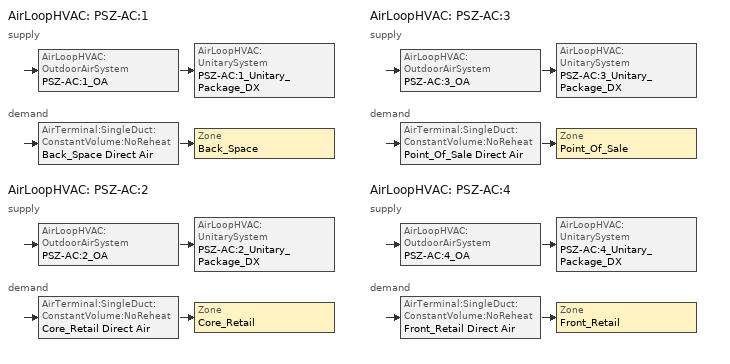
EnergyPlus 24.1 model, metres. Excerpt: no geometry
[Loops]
AirLoopHVAC 'PSZ-AC:1'
 supply: AirLoopHVAC:OutdoorAirSystem 'PSZ-AC:1_OA' > AirLoopHVAC:UnitarySystem 'PSZ-AC:1_Unitary_Package_DX'
 demand: AirTerminal:SingleDuct:ConstantVolume:NoReheat 'Back_Space Direct Air' > Zone 'Back_Space'
AirLoopHVAC 'PSZ-AC:2'
 supply: AirLoopHVAC:OutdoorAirSystem 'PSZ-AC:2_OA' > AirLoopHVAC:UnitarySystem 'PSZ-AC:2_Unitary_Package_DX'
 demand: AirTerminal:SingleDuct:ConstantVolume:NoReheat 'Core_Retail Direct Air' > Zone 'Core_Retail'
AirLoopHVAC 'PSZ-AC:3'
 supply: AirLoopHVAC:OutdoorAirSystem 'PSZ-AC:3_OA' > AirLoopHVAC:UnitarySystem 'PSZ-AC:3_Unitary_Package_DX'
 demand: AirTerminal:SingleDuct:ConstantVolume:NoReheat 'Point_Of_Sale Direct Air' > Zone 'Point_Of_Sale'
AirLoopHVAC 'PSZ-AC:4'
 supply: AirLoopHVAC:OutdoorAirSystem 'PSZ-AC:4_OA' > AirLoopHVAC:UnitarySystem 'PSZ-AC:4_Unitary_Package_DX'
 demand: AirTerminal:SingleDuct:ConstantVolume:NoReheat 'Front_Retail Direct Air' > Zone 'Front_Retail'
[AirLoopHVAC] Design supply air flow rate=Autosize
PSZ-AC:1; PSZ-AC:2; PSZ-AC:3; PSZ-AC:4
[AirLoopHVAC:UnitarySystem] Availability schedule=ALWAYS_ON; Control type=Load; Cooling supply air flow rate=Autosize; Cooling supply air flow rate method=SupplyAirFlowRate; Dehumidification control type=None; Dx heating coil sizing ratio=1; Fan placement=BlowThrough; Heating supply air flow rate=Autosize; Heating supply air flow rate method=SupplyAirFlowRate; Latent load control=SensibleOnlyLoadControl; Maximum supply air temperature=Autosize; Minimum supply air temperature=2; No load supply air flow rate=Autosize; No load supply air flow rate control set to low speed=No; No load supply air flow rate method=SupplyAirFlowRate; Supply air fan operating mode schedule=HVACOperationSchd; Use doas dx cooling coil=No
Name | Controlling zone or thermostat location | Cooling coil | Design specification multispeed object | Heating coil | Supply fan
PSZ-AC:1_Unitary_Package_DX | Back_Space | PSZ-AC:1_Unitary_Package_CoolCoil | PSZ-AC:1_Unitary_Package_DX_Perf | PSZ-AC:1_Unitary_Package_HeatCoil | PSZ-AC:1_addAQ_Unitary_Package_fan
PSZ-AC:2_Unitary_Package_DX | Core_Retail | PSZ-AC:2_Unitary_Package_CoolCoil | PSZ-AC:2_Unitary_Package_DX_Perf | PSZ-AC:2_Unitary_Package_HeatCoil | PSZ-AC:2_addAQ_Unitary_Package_fan
PSZ-AC:3_Unitary_Package_DX | Point_Of_Sale | PSZ-AC:3_Unitary_Package_CoolCoil | PSZ-AC:3_Unitary_Package_DX_Perf | PSZ-AC:3_Unitary_Package_HeatCoil | PSZ-AC:3_addAQ_Unitary_Package_fan
PSZ-AC:4_Unitary_Package_DX | Front_Retail | PSZ-AC:4_Unitary_Package_CoolCoil | PSZ-AC:4_Unitary_Package_DX_Perf | PSZ-AC:4_Unitary_Package_HeatCoil | PSZ-AC:4_addAQ_Unitary_Package_fan
[AirTerminal:SingleDuct:ConstantVolume:NoReheat] Availability schedule=ALWAYS_ON; Maximum air flow rate=Autosize
Back_Space Direct Air; Core_Retail Direct Air; Front_Retail Direct Air; Point_Of_Sale Direct Air
[Coil:Cooling:DX:MultiSpeed] 2017 speed 1 rated evaporator fan power per volume flow rate=0; 2017 speed 2 rated evaporator fan power per volume flow rate=0; 2023 speed 1 rated evaporator fan power per volume flow rate=934.4; 2023 speed 2 rated evaporator fan power per volume flow rate=934.4; Apply latent degradation to speeds greater than 1=No; Apply part load fraction to speeds greater than 1=No; Availability schedule=ALWAYS_ON; Basin heater setpoint temperature=2; Condenser type=AirCooled; Fuel type=Electricity; Maximum outdoor dry bulb temperature for crankcase heater operation=10; Number of speeds=2; Speed 1 energy input ratio function of flow fraction curve=PSZ-AC_Unitary_PackagecoolEIRFFF; Speed 1 energy input ratio function of temperature curve=PSZ-AC_Unitary_PackagecoolEIRFT; Speed 1 evaporative condenser effectiveness=0.9; Speed 1 part load fraction correlation curve=PSZ-AC_Unitary_PackagecoolPLR; Speed 1 rated waste heat fraction of power input=0.2; Speed 1 total cooling capacity function of flow fraction curve=PSZ-AC_Unitary_PackagecoolFFF; Speed 1 total cooling capacity function of temperature curve=PSZ-AC_Unitary_PackagecoolCapFT; Speed 2 energy input ratio function of flow fraction curve=PSZ-AC_Unitary_PackagecoolEIRFFF; Speed 2 energy input ratio function of temperature curve=PSZ-AC_Unitary_PackagecoolEIRFT; Speed 2 evaporative condenser effectiveness=0.9; Speed 2 part load fraction correlation curve=PSZ-AC_Unitary_PackagecoolPLR; Speed 2 rated waste heat fraction of power input=0.2; Speed 2 total cooling capacity function of flow fraction curve=PSZ-AC_Unitary_PackagecoolFFF; Speed 2 total cooling capacity function of temperature curve=PSZ-AC_Unitary_PackagecoolCapFT
Name | Speed 1 gross rated cooling cop | Speed 1 gross rated sensible heat ratio | Speed 1 gross rated total cooling capacity | Speed 1 rated air flow rate | Speed 2 gross rated cooling cop | Speed 2 gross rated sensible heat ratio | Speed 2 gross rated total cooling capacity | Speed 2 rated air flow rate
PSZ-AC:1_Unitary_Package_CoolCoil | 3.79883 | 0.79676 | 16210.9 | 1.29902 | 3.79883 | 0.79676 | 32421.85 | 1.94853
PSZ-AC:2_Unitary_Package_CoolCoil | 3.39929 | 0.7885 | 68892.1 | 5.39581 | 3.39929 | 0.7885 | 137784.2 | 8.09372
PSZ-AC:3_Unitary_Package_CoolCoil | 3.79883 | 0.79866 | 9933.065 | 0.800073 | 3.79883 | 0.79866 | 19866.13 | 1.20011
PSZ-AC:4_Unitary_Package_CoolCoil | 4.11713 | 0.79866 | 7338.975 | 0.591127 | 4.11713 | 0.79866 | 14677.95 | 0.88669
[Coil:Heating:Fuel] Availability schedule=ALWAYS_ON; Fuel type=NaturalGas; Nominal capacity=Autosize
Name | Burner efficiency
PSZ-AC:1_Unitary_Package_HeatCoil; PSZ-AC:3_Unitary_Package_HeatCoil; PSZ-AC:4_Unitary_Package_HeatCoil | 0.81
PSZ-AC:2_Unitary_Package_HeatCoil | 0.8
[Controller:OutdoorAir] Economizer control action type=ModulateFlow; Lockout type=LockoutWithHeating; Maximum fraction of outdoor air schedule=SZ_system_OA_Max_Frac_SCH; Maximum outdoor air flow rate=Autosize; Minimum limit type=FixedMinimum; Minimum outdoor air flow rate=Autosize; Minimum outdoor air schedule=MinOA_MotorizedDamper_Sched
Name | Economizer control type
PSZ-AC:1_OA_Controller; PSZ-AC:2_OA_Controller; PSZ-AC:3_OA_Controller | DifferentialDryBulb
PSZ-AC:4_OA_Controller | NoEconomizer
[DesignSpecification:OutdoorAir] Outdoor air method=Flow/Area
Name | Outdoor air flow per zone floor area
SZ DSOA Back_Space | 0.000609562
SZ DSOA Core_Retail; SZ DSOA Front_Retail; SZ DSOA Point_Of_Sale | 0.00118103
[EnergyManagementSystem:InternalVariable] Internal data type=Zone Floor Area
Name | Internal data index key
Back_Space_Area | Back_Space
Core_Retail_Area | Core_Retail
Front_Retail_Area | Front_Retail
Point_Of_Sale_Area | Point_Of_Sale
[EnergyManagementSystem:Sensor]
Name | Output variable or output meter index key | Output variable or output meter
Back_Space_LSr | Back_Space | Zone Lights Electricity Rate
Back_Space_Occ_Sensor | Back_Space | People Occupant Count
Core_Retail_LSr | Core_Retail | Zone Lights Electricity Rate
Core_Retail_Occ_Sensor | Core_Retail | People Occupant Count
Front_Retail_LSr | Front_Retail | Zone Lights Electricity Rate
Front_Retail_Occ_Sensor | Front_Retail | People Occupant Count
Point_Of_Sale_LSr | Point_Of_Sale | Zone Lights Electricity Rate
Point_Of_Sale_Occ_Sensor | Point_Of_Sale | People Occupant Count
[Fan:SystemModel] Availability schedule=HVACOperationSchd; Design electric power consumption=Autosize; Design maximum air flow rate=Autosize; Design power sizing method=TotalEfficiencyAndPressure; Electric power minimum flow rate fraction=1; End use subcategory=General; Motor in air stream fraction=1; Speed control method=Discrete
Name | Design pressure rise | Fan total efficiency | Motor efficiency | Night ventilation mode pressure rise | Number of speeds | Speed electric power fraction 1 | Speed flow fraction 1 | Speed electric power fraction 2 | Speed flow fraction 2
PSZ-AC:1_addAQ_Unitary_Package_fan | 622.5 | 0.58175 | 0.895 | 622.5 | 2 | 0.4 | 0.66 | 1 | 1
PSZ-AC:2_addAQ_Unitary_Package_fan | 1018.41 | 0.6045 | 0.93 | 1018.41 | 2 | 0.4 | 0.66 | 1 | 1
PSZ-AC:3_addAQ_Unitary_Package_fan | 622.5 | 0.56225 | 0.865 | 622.5 | 2 | 0.4 | 0.66 | 1 | 1
PSZ-AC:4_addAQ_Unitary_Package_fan | 622.5 | 0.56225 | 0.865 | 622.5 | 1 | 1 | 1
[SetpointManager:MixedAir] Control variable=Temperature
Name | Setpoint node or nodelist
PSZ-AC:1_OAMixed Air Temp Manager | PSZ-AC:1_OA-PSZ-AC:1_Unitary_PackageNode
PSZ-AC:2_OAMixed Air Temp Manager | PSZ-AC:2_OA-PSZ-AC:2_Unitary_PackageNode
PSZ-AC:3_OAMixed Air Temp Manager | PSZ-AC:3_OA-PSZ-AC:3_Unitary_PackageNode
PSZ-AC:4_OAMixed Air Temp Manager | PSZ-AC:4_OA-PSZ-AC:4_Unitary_PackageNode
[SetpointManager:SingleZone:Cooling] Control variable=Temperature; Maximum supply air temperature=50; Minimum supply air temperature=10
Name | Control zone | Setpoint node or nodelist
SupAirTemp MngrBack_Space - Clg | Back_Space | PSZ-AC:1 Supply Equipment Outlet Node
SupAirTemp MngrCore_Retail - Clg | Core_Retail | PSZ-AC:2 Supply Equipment Outlet Node
SupAirTemp MngrFront_Retail - Clg | Front_Retail | PSZ-AC:4 Supply Equipment Outlet Node
SupAirTemp MngrPoint_Of_Sale - Clg | Point_Of_Sale | PSZ-AC:3 Supply Equipment Outlet Node
[SetpointManager:SingleZone:Heating] Control variable=Temperature; Maximum supply air temperature=50; Minimum supply air temperature=10
Name | Control zone | Setpoint node or nodelist
SupAirTemp MngrBack_Space - Htg | Back_Space | PSZ-AC:1_Unitary_PackageCoolCoil air inlet
SupAirTemp MngrCore_Retail - Htg | Core_Retail | PSZ-AC:2_Unitary_PackageCoolCoil air inlet
SupAirTemp MngrFront_Retail - Htg | Front_Retail | PSZ-AC:4_Unitary_PackageCoolCoil air inlet
SupAirTemp MngrPoint_Of_Sale - Htg | Point_Of_Sale | PSZ-AC:3_Unitary_PackageCoolCoil air inlet
[Sizing:System] 100 outdoor air in cooling=No; 100 outdoor air in heating=No; Central cooling capacity control method=OnOff; Central cooling design supply air humidity ratio=0.007; Central cooling design supply air temperature=12.8; Central heating design supply air humidity ratio=0.008; Central heating design supply air temperature=40; Central heating maximum system air flow ratio=1; Cooling design capacity=Autosize; Cooling design capacity method=CoolingDesignCapacity; Cooling supply air flow rate=0; Cooling supply air flow rate method=DesignDay; Design outdoor air flow rate=Autosize; Heating design capacity=Autosize; Heating design capacity method=HeatingDesignCapacity; Heating supply air flow rate=0; Heating supply air flow rate method=DesignDay; Precool design humidity ratio=0.008; Precool design temperature=12.8; Preheat design humidity ratio=0.008; Preheat design temperature=7; System outdoor air method=ZoneSum; Type of load to size on=Sensible; Type of zone sum to use=Coincident; Zone maximum outdoor air fraction=1
PSZ-AC:1; PSZ-AC:2; PSZ-AC:3; PSZ-AC:4
[Sizing:Zone] Account for dedicated outdoor air system=No; Cooling design air flow method=DesignDay; Cooling design air flow rate=0; Cooling minimum air flow=0; Cooling minimum air flow fraction=0; Dedicated outdoor air high setpoint temperature for design=Autosize; Dedicated outdoor air low setpoint temperature for design=Autosize; Dedicated outdoor air system control strategy=NeutralSupplyAir; Heating design air flow method=DesignDay; Heating design air flow rate=0; Zone cooling design supply air humidity ratio=0.007; Zone cooling design supply air temperature=12.8; Zone cooling design supply air temperature input method=SupplyAirTemperature; Zone heating design supply air humidity ratio=0.008; Zone heating design supply air temperature=40; Zone heating design supply air temperature input method=SupplyAirTemperature
Name | Design specification outdoor air object
Back_Space | SZ DSOA Back_Space
Core_Retail | SZ DSOA Core_Retail
Point_Of_Sale | SZ DSOA Point_Of_Sale
Front_Retail | SZ DSOA Front_Retail
[ThermostatSetpoint:DualSetpoint]
Name | Cooling setpoint temperature schedule | Heating setpoint temperature schedule
Back_Space DualSPSched; Front_Retail DualSPSched; Point_Of_Sale DualSPSched | CLGSETP_SCH_NO_SETBACK | HTGSETP_SCH_NO_OPTIMUM
Core_Retail DualSPSched | CLGSETP_SCH_YES_OPTIMUM | HTGSETP_SCH_YES_OPTIMUM
[UnitarySystemPerformance:Multispeed] Heating speed supply air flow ratio 1=1; Cooling speed supply air flow ratio 2=1; Heating speed supply air flow ratio 2=1; Number of speeds for cooling=2; Number of speeds for heating=2; Single mode operation=No
Name | Cooling speed supply air flow ratio 1 | No load supply air flow rate ratio
PSZ-AC:1_Unitary_Package_DX_Perf; PSZ-AC:2_Unitary_Package_DX_Perf; PSZ-AC:3_Unitary_Package_DX_Perf | 0.66 | 0.66
PSZ-AC:4_Unitary_Package_DX_Perf | 1 | 1
[WaterHeater:Mixed]
Gas Tank: Ambient temperature indicator=Zone; Ambient temperature zone=Back_space; Deadband temperature difference=2; Heater control type=Cycle; Heater fuel type=NaturalGas; Heater maximum capacity=11722.8; Heater minimum capacity=0; Heater thermal efficiency=0.82; Maximum temperature limit=82.2222; Off cycle loss coefficient to ambient temperature=4.10807; Off cycle parasitic fuel consumption rate=1860; Off cycle parasitic fuel type=NaturalGas; Off cycle parasitic heat fraction to tank=0; On cycle loss coefficient to ambient temperature=4.10807; On cycle parasitic fuel consumption rate=1860; Peak use flow rate=1.89e-05; Setpoint temperature schedule=Hot Water Setpoint Temp Schedule; Tank volume=0.151416; Use flow rate fraction schedule=BLDG_SWH_SCH
[ZoneControl:Thermostat] Control type schedule=Dual Zone Control Type Sched
Name | Zone or zonelist | Control 1
Back_Space Thermostat | Back_Space | Back_Space DualSPSched
Core_Retail Thermostat | Core_Retail | Core_Retail DualSPSched
Front_Retail Thermostat | Front_Retail | Front_Retail DualSPSched
Point_Of_Sale Thermostat | Point_Of_Sale | Point_Of_Sale DualSPSched
[Zone equipment]
Back_Space: Back_Space Direct Air
Core_Retail: Core_Retail Direct Air
Front_Retail: Front_Retail Direct Air
Point_Of_Sale: Point_Of_Sale Direct Air
[Curve:Biquadratic] Maximum value of x=23.88889; Maximum value of y=46.11111; Minimum value of x=12.77778; Minimum value of y=21.11111
Name | Coefficient1 constant | Coefficient2 x | Coefficient3 x 2 | Coefficient4 y | Coefficient5 y 2 | Coefficient6 x y
PSZ-AC_Unitary_PackagecoolCapFT | 0.766956 | 0.0107756 | -4.14703e-05 | 0.00134961 | -0.000261144 | 0.000457488
PSZ-AC_Unitary_PackagecoolEIRFT | 0.297145 | 0.0430933 | -0.000748766 | 0.00597727 | 0.000482112 | -0.000956448
[Curve:Quadratic]
Name | Maximum value of x | Minimum value of x | Coefficient1 constant | Coefficient2 x | Coefficient3 x 2
PSZ-AC_Unitary_PackagecoolEIRFFF | 1.5 | 0.5 | 1.156 | -0.1816 | 0.0256
PSZ-AC_Unitary_PackagecoolFFF | 1.5 | 0.5 | 0.8 | 0.2 | 0
PSZ-AC_Unitary_PackagecoolPLR | 1 | 0 | 0.75 | 0.25 | 0
[Schedule:Compact]
ALWAYS_ON: Through: 12/31, For: AllDays, Until: 24:00, 1
BLDG_SWH_SCH: Through: 12/31, For: Weekdays SummerDesignDay, Until: 01:00, 0, Until: 03:00, 0, Until: 07:00, 0, Until: 08:00, 0.15, Until: 09:00, 0.23, Until: 10:00, 0.32, Until: 11:00, 0.41, Until: 12:00, 0.57, Until: 13:00, 0.62, Until: 14:00, 0.61, Until: 15:00, 0.5, Until: 16:00, 0.45, Until: 17:00, 0.46, Until: 18:00, 0.47, Until: 19:00, 0.42, Until: 20:00, 0.34, Until: 21:00, 0.33, Until: 22:00, 0, Until: 23:00, 0, Until: 24:00, 0, For: Saturday WinterDesignDay, Until: 01:00, 0, Until: 02:00, 0, Until: 03:00, 0, Until: 06:00, 0, Until: 07:00, 0, Until: 08:00, 0.2, Until: 09:00, 0.24, Until: 10:00, 0.27, Until: 11:00, 0.42, Until: 12:00, 0.54, Until: 13:00, 0.59, Until: 14:00, 0.6, Until: 15:00, 0.49, Until: 16:00, 0.48, Until: 17:00, 0.47, Until: 18:00, 0.46, Until: 19:00, 0.44, Until: 20:00, 0.36, Until: 21:00, 0.29, Until: 22:00, 0.22, Until: 23:00, 0, Until: 24:00, 0, For: Sunday Holidays AllOtherDays, Until: 03:00, 0, Until: 06:00, 0, Until: 07:00, 0, Until: 08:00, 0, Until: 09:00, 0, Until: 10:00, 0.14, Until: 11:00, 0.29, Until: 12:00, 0.31, Until: 14:00, 0.36, Until: 15:00, 0.34, Until: 16:00, 0.35, Until: 17:00, 0.37, Until: 18:00, 0.34, Until: 19:00, 0.25, Until: 20:00, 0, Until: 21:00, 0, Until: 22:00, 0, Until: 23:00, 0, Until: 24:00, 0
CLGSETP_SCH_NO_SETBACK: Through: 12/31, For: SummerDesignDay, Until: 06:00, 29.44, Until: 07:00, 26.67, Until: 21:00, 23.89, Until: 24:00, 29.44, For: Weekdays, Until: 05:00, 23.89, Until: 06:00, 23.89, Until: 07:00, 23.89, Until: 21:00, 23.89, Until: 24:00, 23.89, For: Saturday, Until: 05:00, 23.89, Until: 06:00, 23.89, Until: 07:00, 23.89, Until: 22:00, 23.89, Until: 24:00, 23.89, For WinterDesignDay, Until: 24:00, 29.44, For: Sunday Holidays AllOtherDays, Until: 07:00, 23.89, Until: 08:00, 23.89, Until: 09:00, 23.89, Until: 19:00, 23.89, Until: 24:00, 23.89
CLGSETP_SCH_YES_OPTIMUM: Through: 12/31, For: SummerDesignDay, Until: 06:00, 29.44, Until: 07:00, 26.67, Until: 21:00, 23.89, Until: 24:00, 29.44, For: Weekdays, Until: 05:00, 29.44, Until: 06:00, 27.8, Until: 07:00, 25.6, Until: 21:00, 23.89, Until: 24:00, 29.44, For: Saturday, Until: 05:00, 29.44, Until: 06:00, 27.8, Until: 07:00, 25.6, Until: 22:00, 23.89, Until: 24:00, 29.44, For WinterDesignDay, Until: 24:00, 29.44, For: Sunday Holidays AllOtherDays, Until: 07:00, 29.44, Until: 08:00, 27.8, Until: 09:00, 25.6, Until: 19:00, 23.89, Until: 24:00, 29.44
Dual Zone Control Type Sched: Through: 12/31, For: AllDays, Until: 24:00, 4
HTGSETP_SCH_NO_OPTIMUM: Through: 12/31, For: WinterDesignDay, Until: 06:00, 15.56, Until: 07:00, 18.33, Until: 21:00, 21.11, Until: 24:00, 15.56, For: Weekdays, Until: 05:00, 15.56, Until: 06:00, 21.11, Until: 07:00, 21.11, Until: 21:00, 21.11, Until: 24:00, 15.56, For SummerDesignDay, Until: 24:00, 15.56, For: Saturday, Until: 05:00, 15.56, Until: 06:00, 21.11, Until: 07:00, 21.11, Until: 22:00, 21.11, Until: 24:00, 15.56, For: Sunday Holidays AllOtherDays, Until: 07:00, 15.56, Until: 08:00, 21.11, Until: 09:00, 21.11, Until: 19:00, 21.11, Until: 24:00, 15.56
HTGSETP_SCH_YES_OPTIMUM: Through: 12/31, For: WinterDesignDay, Until: 06:00, 15.56, Until: 07:00, 18.33, Until: 21:00, 21.11, Until: 24:00, 15.56, For: Weekdays, Until: 05:00, 15.56, Until: 06:00, 17.8, Until: 07:00, 20, Until: 21:00, 21.11, Until: 24:00, 15.56, For SummerDesignDay, Until: 24:00, 15.56, For: Saturday, Until: 05:00, 15.56, Until: 06:00, 17.8, Until: 07:00, 20, Until: 22:00, 21.11, Until: 24:00, 15.56, For: Sunday Holidays AllOtherDays, Until: 07:00, 15.56, Until: 08:00, 17.8, Until: 09:00, 20, Until: 19:00, 21.11, Until: 24:00, 15.56
HVACOperationSchd: Through: 12/31, For: Weekdays SummerDesignDay, Until: 06:00, 0, Until: 21:00, 1, Until: 24:00, 0, For: Saturday WinterDesignDay, Until: 06:00, 0, Until: 22:00, 1, Until: 24:00, 0, For: Sunday Holidays AllOtherDays, Until: 08:00, 0, Until: 19:00, 1, Until: 24:00, 0
Hot Water Setpoint Temp Schedule: THROUGH: 12/31, FOR: AllDays, UNTIL: 24:00, 60
MinOA_MotorizedDamper_Sched: Through: 12/31, For: Weekdays SummerDesignDay, Until: 07:00, 0, Until: 21:00, 1, Until: 24:00, 0, For: Saturday, Until: 07:00, 0, Until: 22:00, 1, Until: 24:00, 0, For: WinterDesignDay, Until: 24:00, 1, For: Sunday Holidays AllOtherDays, Until: 09:00, 0, Until: 19:00, 1, Until: 24:00, 0
[Schedule:Constant]
SZ_system_OA_Max_Frac_SCH: Hourly value=0.75
